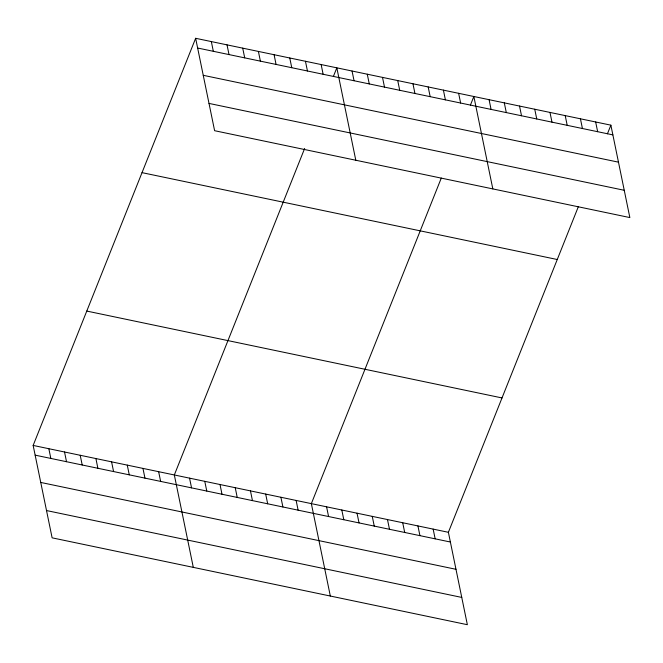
<?xml version="1.0" encoding="UTF-8"?>
<svg xmlns="http://www.w3.org/2000/svg" width="663" height="663" viewBox="0 0 663 663"><rect width="100%" height="100%" fill="white"/><g stroke="black" fill="none" stroke-linecap="round" stroke-linejoin="round"><path stroke-width="0.99" d="M578.327 206.732L448.387 532.298L467.357 624.703L52.12 537.834L33.15 445.428L195.643 38.297L610.88 125.166L629.85 217.572L214.613 130.702L195.643 38.297M304.649 148.446L174.328 474.965L193.298 567.371M333.381 76.469L336.829 67.833L355.799 160.239M441.293 178.065L311.353 503.631L330.323 596.037M470.407 105.135L473.854 96.5L492.824 188.905M607.432 133.802L610.88 125.166M197.64 48.018L612.877 134.887M203.243 75.309L618.48 162.17M209.019 103.42L624.248 190.289M142.023 172.645L557.26 259.515M86.77 311.071L502.007 397.941M33.15 445.428L448.387 532.298M35.147 455.15L450.376 542.019M40.75 482.44L455.978 569.302M46.518 510.551L461.755 597.421M595.656 121.975L597.653 131.697M580.432 118.793L582.429 128.514M565.207 115.611L567.205 125.332M549.983 112.42L551.972 122.141M534.751 109.238L536.748 118.959M519.527 106.055L521.524 115.776M504.303 102.864L506.3 112.586M489.079 99.682L491.076 109.403M458.63 93.309L460.628 103.03M443.406 90.127L445.395 99.848M428.182 86.944L430.171 96.665M412.95 83.753L414.947 93.483M397.725 80.571L399.723 90.292M382.501 77.389L384.499 87.11M367.277 74.198L369.274 83.928M352.053 71.016L354.05 80.737M433.154 529.107L435.152 538.828M417.93 525.925L419.928 535.646M321.141 64.551L323.138 74.273M402.706 522.742L404.703 532.464M305.452 61.269L307.45 70.991M387.482 519.552L389.479 529.273M289.764 57.988L291.761 67.709M372.258 516.369L374.255 526.09M274.084 54.706L276.073 64.427M357.034 513.187L359.031 522.908M258.396 51.424L260.393 61.145M341.81 509.996L343.807 519.726M242.708 48.142L244.705 57.863M326.586 506.814L328.575 516.535M227.019 44.86L229.017 54.581M211.331 41.578L213.329 51.3M296.129 500.441L298.126 510.17M280.905 497.258L282.902 506.98M265.681 494.076L267.678 503.797M250.457 490.885L252.454 500.615M235.232 487.703L237.23 497.424M220.008 484.52L221.997 494.242M204.776 481.33L206.773 491.059M189.552 478.147L191.549 487.869M158.639 471.683L160.637 481.404M142.959 468.401L144.948 478.122M127.271 465.119L129.268 474.841M111.583 461.838L113.58 471.559M95.895 458.556L97.892 468.277M80.206 455.274L82.204 464.995M64.526 451.992L66.515 461.713M48.838 448.71L50.836 458.431"/></g></svg>
